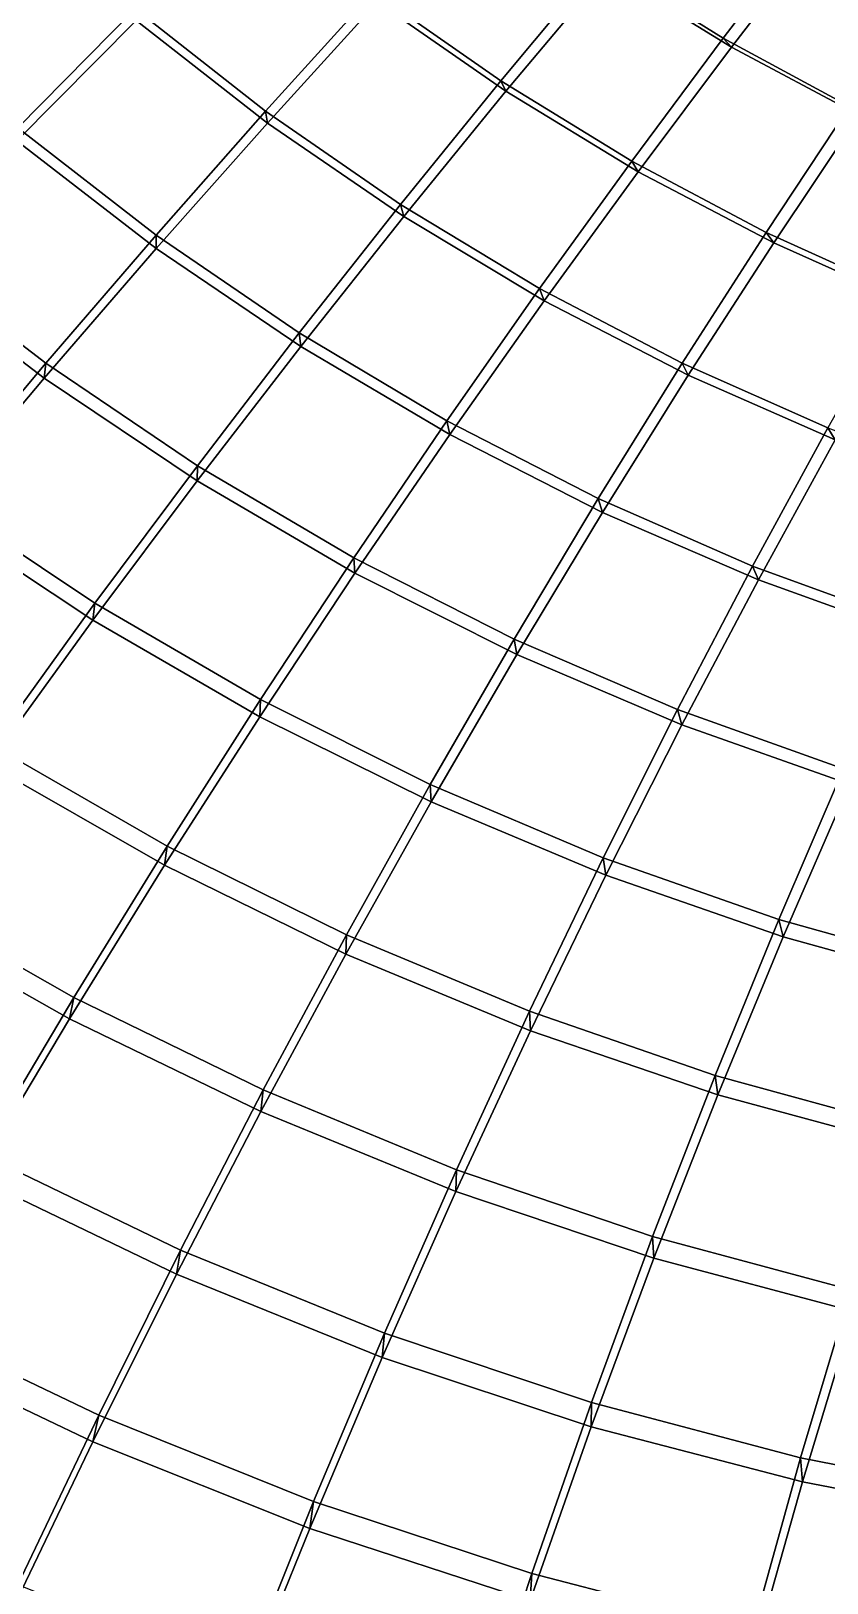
# Model space of a CAD drawing. Header units: metres. Extents: x -2184624 to 1125696, y -1900362 to 1900362.
# Drawn here: x -810806 to -551038, y -1262434 to -756415 of the extents above; entities that cross this region are included whole.
import ezdxf

# ---------------------------------------------------------------- set-up
doc = ezdxf.new("R2010")
doc.units = ezdxf.units.M

msp = doc.modelspace()

# ---------------------------------------------------------------- linework, layer by layer
at = {"layer": '1'}
for points in [[(-555343.94, -720040, 512784.16), (-584916.25, -758716.7, 511929.75), (-625111.94, -733698.3, 521427.22), (-593074.2, -696151.6, 522449.6)], [(-552017.06, -722549, 531565.7), (-582193, -761685.94, 530758.6), (-622784.94, -736686.06, 540112.3), (-590129.2, -698699, 541092.2)], [(-625111.94, -733698.3, 521427.22), (-657520.9, -772625.25, 518237.03), (-699001.44, -743583.6, 527059), (-664110.06, -705996.44, 530447.06)], [(-776816.8, -749194.4, 529466.1), (-815084.5, -787960.7, 521020.78), (-858313.6, -750015.3, 528434.94), (-817573.8, -713029.9, 537126.7)], [(-699001.44, -743583.6, 527059), (-734312.94, -782548.56, 521340.03), (-776816.8, -749194.4, 529466.1), (-739019.8, -711786.44, 535409)], [(-622784.94, -736686.06, 540112.3), (-655802.75, -776073.1, 536973.7), (-697677.56, -746995.6, 545655.5), (-662161.7, -708969.8, 548995.7)], [(-776505.44, -752976.25, 547987.4), (-815411.6, -792204.56, 539613.9), (-859030.6, -754112.94, 546899.2), (-817633.94, -716690.9, 555521.2)], [(-697677.56, -746995.6, 545655.5), (-733609.3, -786421.2, 539996.4), (-776505.44, -752976.25, 547987.4), (-738071.06, -715130.94, 553873.25)], [(-516659.5, -741333.3, 502635.44), (-543705.44, -780976.2, 501958.56), (-584916.25, -758716.7, 511929.75), (-555343.94, -720040, 512784.16)], [(-584916.25, -758716.7, 511929.75), (-582193, -761685.94, 530758.6), (-552017.06, -722549, 531565.7), (-555343.94, -720040, 512784.16)], [(-555343.94, -720040, 512784.16), (-552017.06, -722549, 531565.7), (-582193, -761685.94, 530758.6), (-584916.25, -758716.7, 511929.75)], [(-512934.25, -743769.44, 521562.5), (-540569.3, -783891.3, 520938.25), (-582193, -761685.94, 530758.6), (-552017.06, -722549, 531565.7)], [(-584916.25, -758716.7, 511929.75), (-614766.75, -798818.4, 508948.84), (-657520.9, -772625.25, 518237.03), (-625111.94, -733698.3, 521427.22)], [(-657520.9, -772625.25, 518237.03), (-655802.75, -776073.1, 536973.7), (-622784.94, -736686.06, 540112.3), (-625111.94, -733698.3, 521427.22)], [(-625111.94, -733698.3, 521427.22), (-622784.94, -736686.06, 540112.3), (-655802.75, -776073.1, 536973.7), (-657520.9, -772625.25, 518237.03)], [(-584916.25, -758716.7, 511929.75), (-582193, -761685.94, 530758.6), (-622784.94, -736686.06, 540112.3), (-625111.94, -733698.3, 521427.22)], [(-625111.94, -733698.3, 521427.22), (-622784.94, -736686.06, 540112.3), (-582193, -761685.94, 530758.6), (-584916.25, -758716.7, 511929.75)], [(-582193, -761685.94, 530758.6), (-612636.4, -802268, 527833.5), (-655802.75, -776073.1, 536973.7), (-622784.94, -736686.06, 540112.3)], [(-657520.9, -772625.25, 518237.03), (-690255.9, -812981.6, 512755.66), (-734312.94, -782548.56, 521340.03), (-699001.44, -743583.6, 527059)], [(-734312.94, -782548.56, 521340.03), (-733609.3, -786421.2, 539996.4), (-697677.56, -746995.6, 545655.5), (-699001.44, -743583.6, 527059)], [(-699001.44, -743583.6, 527059), (-697677.56, -746995.6, 545655.5), (-733609.3, -786421.2, 539996.4), (-734312.94, -782548.56, 521340.03)], [(-657520.9, -772625.25, 518237.03), (-655802.75, -776073.1, 536973.7), (-697677.56, -746995.6, 545655.5), (-699001.44, -743583.6, 527059)], [(-699001.44, -743583.6, 527059), (-697677.56, -746995.6, 545655.5), (-655802.75, -776073.1, 536973.7), (-657520.9, -772625.25, 518237.03)], [(-655802.75, -776073.1, 536973.7), (-689140.4, -816912.25, 531555.44), (-733609.3, -786421.2, 539996.4), (-697677.56, -746995.6, 545655.5)], [(-815084.5, -787960.7, 521020.78), (-815411.6, -792204.56, 539613.9), (-776505.44, -752976.25, 547987.4), (-776816.8, -749194.4, 529466.1)], [(-776816.8, -749194.4, 529466.1), (-776505.44, -752976.25, 547987.4), (-815411.6, -792204.56, 539613.9), (-815084.5, -787960.7, 521020.78)], [(-733609.3, -786421.2, 539996.4), (-769917.2, -827289.4, 531887.7), (-815411.6, -792204.56, 539613.9), (-776505.44, -752976.25, 547987.4)], [(-734312.94, -782548.56, 521340.03), (-770001.3, -822930.75, 513157.12), (-815084.5, -787960.7, 521020.78), (-776816.8, -749194.4, 529466.1)], [(-734312.94, -782548.56, 521340.03), (-733609.3, -786421.2, 539996.4), (-776505.44, -752976.25, 547987.4), (-776816.8, -749194.4, 529466.1)], [(-776816.8, -749194.4, 529466.1), (-776505.44, -752976.25, 547987.4), (-733609.3, -786421.2, 539996.4), (-734312.94, -782548.56, 521340.03)], [(-543705.44, -780976.2, 501958.56), (-570933.6, -822083.3, 499198.25), (-614766.75, -798818.4, 508948.84), (-584916.25, -758716.7, 511929.75)], [(-614766.75, -798818.4, 508948.84), (-612636.4, -802268, 527833.5), (-582193, -761685.94, 530758.6), (-584916.25, -758716.7, 511929.75)], [(-584916.25, -758716.7, 511929.75), (-582193, -761685.94, 530758.6), (-612636.4, -802268, 527833.5), (-614766.75, -798818.4, 508948.84)], [(-543705.44, -780976.2, 501958.56), (-540569.3, -783891.3, 520938.25), (-582193, -761685.94, 530758.6), (-584916.25, -758716.7, 511929.75)], [(-584916.25, -758716.7, 511929.75), (-582193, -761685.94, 530758.6), (-540569.3, -783891.3, 520938.25), (-543705.44, -780976.2, 501958.56)], [(-540569.3, -783891.3, 520938.25), (-568374, -825498.06, 518238.56), (-612636.4, -802268, 527833.5), (-582193, -761685.94, 530758.6)], [(-614766.75, -798818.4, 508948.84), (-644845.9, -840395.94, 503718.38), (-690255.9, -812981.6, 512755.66), (-657520.9, -772625.25, 518237.03)], [(-690255.9, -812981.6, 512755.66), (-689140.4, -816912.25, 531555.44), (-655802.75, -776073.1, 536973.7), (-657520.9, -772625.25, 518237.03)], [(-657520.9, -772625.25, 518237.03), (-655802.75, -776073.1, 536973.7), (-689140.4, -816912.25, 531555.44), (-690255.9, -812981.6, 512755.66)], [(-614766.75, -798818.4, 508948.84), (-612636.4, -802268, 527833.5), (-655802.75, -776073.1, 536973.7), (-657520.9, -772625.25, 518237.03)], [(-657520.9, -772625.25, 518237.03), (-655802.75, -776073.1, 536973.7), (-612636.4, -802268, 527833.5), (-614766.75, -798818.4, 508948.84)], [(-612636.4, -802268, 527833.5), (-643300.1, -844349.3, 522669.8), (-689140.4, -816912.25, 531555.44), (-655802.75, -776073.1, 536973.7)], [(-690255.9, -812981.6, 512755.66), (-723269.8, -854809.06, 504850.56), (-770001.3, -822930.75, 513157.12), (-734312.94, -782548.56, 521340.03)], [(-770001.3, -822930.75, 513157.12), (-769917.2, -827289.4, 531887.7), (-733609.3, -786421.2, 539996.4), (-734312.94, -782548.56, 521340.03)], [(-734312.94, -782548.56, 521340.03), (-733609.3, -786421.2, 539996.4), (-769917.2, -827289.4, 531887.7), (-770001.3, -822930.75, 513157.12)], [(-690255.9, -812981.6, 512755.66), (-689140.4, -816912.25, 531555.44), (-733609.3, -786421.2, 539996.4), (-734312.94, -782548.56, 521340.03)], [(-734312.94, -782548.56, 521340.03), (-733609.3, -786421.2, 539996.4), (-689140.4, -816912.25, 531555.44), (-690255.9, -812981.6, 512755.66)], [(-501667.38, -800412.8, 491514.9), (-526221.6, -842351.94, 488986.84), (-570933.6, -822083.3, 499198.25), (-543705.44, -780976.2, 501958.56)], [(-570933.6, -822083.3, 499198.25), (-568374, -825498.06, 518238.56), (-540569.3, -783891.3, 520938.25), (-543705.44, -780976.2, 501958.56)], [(-543705.44, -780976.2, 501958.56), (-540569.3, -783891.3, 520938.25), (-568374, -825498.06, 518238.56), (-570933.6, -822083.3, 499198.25)], [(-498102.7, -803235.7, 510652.28), (-523217.12, -845692.56, 508190.1), (-568374, -825498.06, 518238.56), (-540569.3, -783891.3, 520938.25)], [(-770001.3, -822930.75, 513157.12), (-806021.7, -864760.7, 502368.53), (-853779.94, -828113.5, 509931.66), (-815084.5, -787960.7, 521020.78)], [(-770001.3, -822930.75, 513157.12), (-769917.2, -827289.4, 531887.7), (-815411.6, -792204.56, 539613.9), (-815084.5, -787960.7, 521020.78)], [(-815084.5, -787960.7, 521020.78), (-815411.6, -792204.56, 539613.9), (-769917.2, -827289.4, 531887.7), (-770001.3, -822930.75, 513157.12)], [(-689140.4, -816912.25, 531555.44), (-722754.06, -859248.56, 523727.25), (-769917.2, -827289.4, 531887.7), (-733609.3, -786421.2, 539996.4)], [(-769917.2, -827289.4, 531887.7), (-806559.7, -869634.56, 521190.22), (-854750.56, -832847.4, 528613.9), (-815411.6, -792204.56, 539613.9)], [(-570933.6, -822083.3, 499198.25), (-598289.75, -864705.9, 494232.12), (-644845.9, -840395.94, 503718.38), (-614766.75, -798818.4, 508948.84)], [(-644845.9, -840395.94, 503718.38), (-643300.1, -844349.3, 522669.8), (-612636.4, -802268, 527833.5), (-614766.75, -798818.4, 508948.84)], [(-614766.75, -798818.4, 508948.84), (-612636.4, -802268, 527833.5), (-643300.1, -844349.3, 522669.8), (-644845.9, -840395.94, 503718.38)], [(-570933.6, -822083.3, 499198.25), (-568374, -825498.06, 518238.56), (-612636.4, -802268, 527833.5), (-614766.75, -798818.4, 508948.84)], [(-614766.75, -798818.4, 508948.84), (-612636.4, -802268, 527833.5), (-568374, -825498.06, 518238.56), (-570933.6, -822083.3, 499198.25)], [(-568374, -825498.06, 518238.56), (-596296.6, -868644.1, 513343.25), (-643300.1, -844349.3, 522669.8), (-612636.4, -802268, 527833.5)], [(-644845.9, -840395.94, 503718.38), (-675102.44, -883491.3, 496106.2), (-723269.8, -854809.06, 504850.56), (-690255.9, -812981.6, 512755.66)], [(-723269.8, -854809.06, 504850.56), (-722754.06, -859248.56, 523727.25), (-689140.4, -816912.25, 531555.44), (-690255.9, -812981.6, 512755.66)], [(-690255.9, -812981.6, 512755.66), (-689140.4, -816912.25, 531555.44), (-722754.06, -859248.56, 523727.25), (-723269.8, -854809.06, 504850.56)], [(-644845.9, -840395.94, 503718.38), (-643300.1, -844349.3, 522669.8), (-689140.4, -816912.25, 531555.44), (-690255.9, -812981.6, 512755.66)], [(-690255.9, -812981.6, 512755.66), (-689140.4, -816912.25, 531555.44), (-643300.1, -844349.3, 522669.8), (-644845.9, -840395.94, 503718.38)], [(-643300.1, -844349.3, 522669.8), (-674136.3, -887975.2, 515137.62), (-722754.06, -859248.56, 523727.25), (-689140.4, -816912.25, 531555.44)], [(-806021.7, -864760.7, 502368.53), (-806559.7, -869634.56, 521190.22), (-769917.2, -827289.4, 531887.7), (-770001.3, -822930.75, 513157.12)], [(-770001.3, -822930.75, 513157.12), (-769917.2, -827289.4, 531887.7), (-806559.7, -869634.56, 521190.22), (-806021.7, -864760.7, 502368.53)], [(-723269.8, -854809.06, 504850.56), (-756515.3, -898138.75, 494379.9), (-806021.7, -864760.7, 502368.53), (-770001.3, -822930.75, 513157.12)], [(-723269.8, -854809.06, 504850.56), (-722754.06, -859248.56, 523727.25), (-769917.2, -827289.4, 531887.7), (-770001.3, -822930.75, 513157.12)], [(-770001.3, -822930.75, 513157.12), (-769917.2, -827289.4, 531887.7), (-722754.06, -859248.56, 523727.25), (-723269.8, -854809.06, 504850.56)], [(-526221.6, -842351.94, 488986.84), (-550800.2, -885840.25, 484298.16), (-598289.75, -864705.9, 494232.12), (-570933.6, -822083.3, 499198.25)], [(-598289.75, -864705.9, 494232.12), (-596296.6, -868644.1, 513343.25), (-568374, -825498.06, 518238.56), (-570933.6, -822083.3, 499198.25)], [(-570933.6, -822083.3, 499198.25), (-568374, -825498.06, 518238.56), (-596296.6, -868644.1, 513343.25), (-598289.75, -864705.9, 494232.12)], [(-526221.6, -842351.94, 488986.84), (-523217.12, -845692.56, 508190.1), (-568374, -825498.06, 518238.56), (-570933.6, -822083.3, 499198.25)], [(-570933.6, -822083.3, 499198.25), (-568374, -825498.06, 518238.56), (-523217.12, -845692.56, 508190.1), (-526221.6, -842351.94, 488986.84)], [(-806021.7, -864760.7, 502368.53), (-842325.3, -908057.3, 488824.34), (-892856.75, -869671.94, 496048.34), (-853779.94, -828113.5, 509931.66)], [(-806021.7, -864760.7, 502368.53), (-806559.7, -869634.56, 521190.22), (-854750.56, -832847.4, 528613.9), (-853779.94, -828113.5, 509931.66)], [(-853779.94, -828113.5, 509931.66), (-854750.56, -832847.4, 528613.9), (-806559.7, -869634.56, 521190.22), (-806021.7, -864760.7, 502368.53)], [(-722754.06, -859248.56, 523727.25), (-756599.7, -903117.4, 513349.9), (-806559.7, -869634.56, 521190.22), (-769917.2, -827289.4, 531887.7)], [(-523217.12, -845692.56, 508190.1), (-548343.8, -889722.9, 503576.9), (-596296.6, -868644.1, 513343.25), (-568374, -825498.06, 518238.56)], [(-806559.7, -869634.56, 521190.22), (-843491.8, -913480.06, 507756.53), (-894480, -874928.3, 514839.66), (-854750.56, -832847.4, 528613.9)], [(-598289.75, -864705.9, 494232.12), (-625718.56, -908887.7, 486927.94), (-675102.44, -883491.3, 496106.2), (-644845.9, -840395.94, 503718.38)], [(-675102.44, -883491.3, 496106.2), (-674136.3, -887975.2, 515137.62), (-643300.1, -844349.3, 522669.8), (-644845.9, -840395.94, 503718.38)], [(-644845.9, -840395.94, 503718.38), (-643300.1, -844349.3, 522669.8), (-674136.3, -887975.2, 515137.62), (-675102.44, -883491.3, 496106.2)], [(-596296.6, -868644.1, 513343.25), (-624284.56, -913376.8, 506122.62), (-674136.3, -887975.2, 515137.62), (-643300.1, -844349.3, 522669.8)], [(-598289.75, -864705.9, 494232.12), (-596296.6, -868644.1, 513343.25), (-643300.1, -844349.3, 522669.8), (-644845.9, -840395.94, 503718.38)], [(-644845.9, -840395.94, 503718.38), (-643300.1, -844349.3, 522669.8), (-596296.6, -868644.1, 513343.25), (-598289.75, -864705.9, 494232.12)], [(-756515.3, -898138.75, 494379.9), (-756599.7, -903117.4, 513349.9), (-722754.06, -859248.56, 523727.25), (-723269.8, -854809.06, 504850.56)], [(-723269.8, -854809.06, 504850.56), (-722754.06, -859248.56, 523727.25), (-756599.7, -903117.4, 513349.9), (-756515.3, -898138.75, 494379.9)], [(-675102.44, -883491.3, 496106.2), (-705485.6, -928137.44, 485970.94), (-756515.3, -898138.75, 494379.9), (-723269.8, -854809.06, 504850.56)], [(-675102.44, -883491.3, 496106.2), (-674136.3, -887975.2, 515137.62), (-722754.06, -859248.56, 523727.25), (-723269.8, -854809.06, 504850.56)], [(-723269.8, -854809.06, 504850.56), (-722754.06, -859248.56, 523727.25), (-674136.3, -887975.2, 515137.62), (-675102.44, -883491.3, 496106.2)], [(-674136.3, -887975.2, 515137.62), (-705096.9, -933182.8, 505098.25), (-756599.7, -903117.4, 513349.9), (-722754.06, -859248.56, 523727.25)], [(-842325.3, -908057.3, 488824.34), (-843491.8, -913480.06, 507756.53), (-806559.7, -869634.56, 521190.22), (-806021.7, -864760.7, 502368.53)], [(-806021.7, -864760.7, 502368.53), (-806559.7, -869634.56, 521190.22), (-843491.8, -913480.06, 507756.53), (-842325.3, -908057.3, 488824.34)], [(-756515.3, -898138.75, 494379.9), (-789940.94, -942990.9, 481194.03), (-842325.3, -908057.3, 488824.34), (-806021.7, -864760.7, 502368.53)], [(-756515.3, -898138.75, 494379.9), (-756599.7, -903117.4, 513349.9), (-806559.7, -869634.56, 521190.22), (-806021.7, -864760.7, 502368.53)], [(-806021.7, -864760.7, 502368.53), (-806559.7, -869634.56, 521190.22), (-756599.7, -903117.4, 513349.9), (-756515.3, -898138.75, 494379.9)], [(-550800.2, -885840.25, 484298.16), (-575343.8, -930922.1, 477317.3), (-625718.56, -908887.7, 486927.94), (-598289.75, -864705.9, 494232.12)], [(-625718.56, -908887.7, 486927.94), (-624284.56, -913376.8, 506122.62), (-596296.6, -868644.1, 513343.25), (-598289.75, -864705.9, 494232.12)], [(-598289.75, -864705.9, 494232.12), (-596296.6, -868644.1, 513343.25), (-624284.56, -913376.8, 506122.62), (-625718.56, -908887.7, 486927.94)], [(-550800.2, -885840.25, 484298.16), (-548343.8, -889722.9, 503576.9), (-596296.6, -868644.1, 513343.25), (-598289.75, -864705.9, 494232.12)], [(-598289.75, -864705.9, 494232.12), (-596296.6, -868644.1, 513343.25), (-548343.8, -889722.9, 503576.9), (-550800.2, -885840.25, 484298.16)], [(-756599.7, -903117.4, 513349.9), (-790629.06, -948543.25, 500276.34), (-843491.8, -913480.06, 507756.53), (-806559.7, -869634.56, 521190.22)], [(-548343.8, -889722.9, 503576.9), (-573426.06, -935374.6, 496683.62), (-624284.56, -913376.8, 506122.62), (-596296.6, -868644.1, 513343.25)], [(-625718.56, -908887.7, 486927.94), (-653165.4, -954661.6, 477145), (-705485.6, -928137.44, 485970.94), (-675102.44, -883491.3, 496106.2)], [(-705485.6, -928137.44, 485970.94), (-705096.9, -933182.8, 505098.25), (-674136.3, -887975.2, 515137.62), (-675102.44, -883491.3, 496106.2)], [(-675102.44, -883491.3, 496106.2), (-674136.3, -887975.2, 515137.62), (-705096.9, -933182.8, 505098.25), (-705485.6, -928137.44, 485970.94)], [(-625718.56, -908887.7, 486927.94), (-624284.56, -913376.8, 506122.62), (-674136.3, -887975.2, 515137.62), (-675102.44, -883491.3, 496106.2)], [(-675102.44, -883491.3, 496106.2), (-674136.3, -887975.2, 515137.62), (-624284.56, -913376.8, 506122.62), (-625718.56, -908887.7, 486927.94)], [(-624284.56, -913376.8, 506122.62), (-652285.75, -959733.25, 496438.44), (-705096.9, -933182.8, 505098.25), (-674136.3, -887975.2, 515137.62)], [(-502595.28, -903741.4, 473915.84), (-524209.1, -949533.9, 467273.25), (-575343.8, -930922.1, 477317.3), (-550800.2, -885840.25, 484298.16)], [(-575343.8, -930922.1, 477317.3), (-573426.06, -935374.6, 496683.62), (-548343.8, -889722.9, 503576.9), (-550800.2, -885840.25, 484298.16)], [(-550800.2, -885840.25, 484298.16), (-548343.8, -889722.9, 503576.9), (-573426.06, -935374.6, 496683.62), (-575343.8, -930922.1, 477317.3)], [(-499661.47, -907524.75, 493369.97), (-521793.28, -953904.75, 486819.56), (-573426.06, -935374.6, 496683.62), (-548343.8, -889722.9, 503576.9)], [(-789940.94, -942990.9, 481194.03), (-790629.06, -948543.25, 500276.34), (-756599.7, -903117.4, 513349.9), (-756515.3, -898138.75, 494379.9)], [(-756515.3, -898138.75, 494379.9), (-756599.7, -903117.4, 513349.9), (-790629.06, -948543.25, 500276.34), (-789940.94, -942990.9, 481194.03)], [(-705485.6, -928137.44, 485970.94), (-735941.9, -974355.4, 473162.72), (-789940.94, -942990.9, 481194.03), (-756515.3, -898138.75, 494379.9)], [(-705485.6, -928137.44, 485970.94), (-705096.9, -933182.8, 505098.25), (-756599.7, -903117.4, 513349.9), (-756515.3, -898138.75, 494379.9)], [(-756515.3, -898138.75, 494379.9), (-756599.7, -903117.4, 513349.9), (-705096.9, -933182.8, 505098.25), (-705485.6, -928137.44, 485970.94)], [(-705096.9, -933182.8, 505098.25), (-736131.6, -979997.9, 492404.28), (-790629.06, -948543.25, 500276.34), (-756599.7, -903117.4, 513349.9)], [(-789940.94, -942990.9, 481194.03), (-823494, -989374, 465135.34), (-878860.25, -952828.75, 472366.78), (-842325.3, -908057.3, 488824.34)], [(-789940.94, -942990.9, 481194.03), (-790629.06, -948543.25, 500276.34), (-843491.8, -913480.06, 507756.53), (-842325.3, -908057.3, 488824.34)], [(-842325.3, -908057.3, 488824.34), (-843491.8, -913480.06, 507756.53), (-790629.06, -948543.25, 500276.34), (-789940.94, -942990.9, 481194.03)], [(-575343.8, -930922.1, 477317.3), (-599793.2, -977631.06, 467903.56), (-653165.4, -954661.6, 477145), (-625718.56, -908887.7, 486927.94)], [(-653165.4, -954661.6, 477145), (-652285.75, -959733.25, 496438.44), (-624284.56, -913376.8, 506122.62), (-625718.56, -908887.7, 486927.94)], [(-625718.56, -908887.7, 486927.94), (-624284.56, -913376.8, 506122.62), (-652285.75, -959733.25, 496438.44), (-653165.4, -954661.6, 477145)], [(-575343.8, -930922.1, 477317.3), (-573426.06, -935374.6, 496683.62), (-624284.56, -913376.8, 506122.62), (-625718.56, -908887.7, 486927.94)], [(-625718.56, -908887.7, 486927.94), (-624284.56, -913376.8, 506122.62), (-573426.06, -935374.6, 496683.62), (-575343.8, -930922.1, 477317.3)], [(-790629.06, -948543.25, 500276.34), (-824793.5, -995539.9, 484351.72), (-880666, -958839, 491431.84), (-843491.8, -913480.06, 507756.53)], [(-573426.06, -935374.6, 496683.62), (-598406.7, -982685.44, 487372.06), (-652285.75, -959733.25, 496438.44), (-624284.56, -913376.8, 506122.62)], [(-735941.9, -974355.4, 473162.72), (-736131.6, -979997.9, 492404.28), (-705096.9, -933182.8, 505098.25), (-705485.6, -928137.44, 485970.94)], [(-705485.6, -928137.44, 485970.94), (-705096.9, -933182.8, 505098.25), (-736131.6, -979997.9, 492404.28), (-735941.9, -974355.4, 473162.72)], [(-653165.4, -954661.6, 477145), (-680574.06, -1002050.06, 464733.53), (-735941.9, -974355.4, 473162.72), (-705485.6, -928137.44, 485970.94)], [(-653165.4, -954661.6, 477145), (-652285.75, -959733.25, 496438.44), (-705096.9, -933182.8, 505098.25), (-705485.6, -928137.44, 485970.94)], [(-705485.6, -928137.44, 485970.94), (-705096.9, -933182.8, 505098.25), (-652285.75, -959733.25, 496438.44), (-653165.4, -954661.6, 477145)], [(-524209.1, -949533.9, 467273.25), (-545614.06, -996981.06, 458245.9), (-599793.2, -977631.06, 467903.56), (-575343.8, -930922.1, 477317.3)], [(-599793.2, -977631.06, 467903.56), (-598406.7, -982685.44, 487372.06), (-573426.06, -935374.6, 496683.62), (-575343.8, -930922.1, 477317.3)], [(-575343.8, -930922.1, 477317.3), (-573426.06, -935374.6, 496683.62), (-598406.7, -982685.44, 487372.06), (-599793.2, -977631.06, 467903.56)], [(-524209.1, -949533.9, 467273.25), (-521793.28, -953904.75, 486819.56), (-573426.06, -935374.6, 496683.62), (-575343.8, -930922.1, 477317.3)], [(-575343.8, -930922.1, 477317.3), (-573426.06, -935374.6, 496683.62), (-521793.28, -953904.75, 486819.56), (-524209.1, -949533.9, 467273.25)], [(-652285.75, -959733.25, 496438.44), (-680247.06, -1007740.3, 484143.66), (-736131.6, -979997.9, 492404.28), (-705096.9, -933182.8, 505098.25)], [(-521793.28, -953904.75, 486819.56), (-543706.44, -1001971.8, 477898.22), (-598406.7, -982685.44, 487372.06), (-573426.06, -935374.6, 496683.62)], [(-823494, -989374, 465135.34), (-824793.5, -995539.9, 484351.72), (-790629.06, -948543.25, 500276.34), (-789940.94, -942990.9, 481194.03)], [(-789940.94, -942990.9, 481194.03), (-790629.06, -948543.25, 500276.34), (-824793.5, -995539.9, 484351.72), (-823494, -989374, 465135.34)], [(-735941.9, -974355.4, 473162.72), (-766416.56, -1022153.94, 457524.12), (-823494, -989374, 465135.34), (-789940.94, -942990.9, 481194.03)], [(-735941.9, -974355.4, 473162.72), (-736131.6, -979997.9, 492404.28), (-790629.06, -948543.25, 500276.34), (-789940.94, -942990.9, 481194.03)], [(-789940.94, -942990.9, 481194.03), (-790629.06, -948543.25, 500276.34), (-736131.6, -979997.9, 492404.28), (-735941.9, -974355.4, 473162.72)], [(-736131.6, -979997.9, 492404.28), (-767189.06, -1028434.2, 476901.25), (-824793.5, -995539.9, 484351.72), (-790629.06, -948543.25, 500276.34)], [(-599793.2, -977631.06, 467903.56), (-624089.44, -1025990.06, 455907.78), (-680574.06, -1002050.06, 464733.53), (-653165.4, -954661.6, 477145)], [(-680574.06, -1002050.06, 464733.53), (-680247.06, -1007740.3, 484143.66), (-652285.75, -959733.25, 496438.44), (-653165.4, -954661.6, 477145)], [(-653165.4, -954661.6, 477145), (-652285.75, -959733.25, 496438.44), (-680247.06, -1007740.3, 484143.66), (-680574.06, -1002050.06, 464733.53)], [(-599793.2, -977631.06, 467903.56), (-598406.7, -982685.44, 487372.06), (-652285.75, -959733.25, 496438.44), (-653165.4, -954661.6, 477145)], [(-653165.4, -954661.6, 477145), (-652285.75, -959733.25, 496438.44), (-598406.7, -982685.44, 487372.06), (-599793.2, -977631.06, 467903.56)], [(-598406.7, -982685.44, 487372.06), (-623229.44, -1031683.06, 475495.66), (-680247.06, -1007740.3, 484143.66), (-652285.75, -959733.25, 496438.44)], [(-766416.56, -1022153.94, 457524.12), (-767189.06, -1028434.2, 476901.25), (-736131.6, -979997.9, 492404.28), (-735941.9, -974355.4, 473162.72)], [(-735941.9, -974355.4, 473162.72), (-736131.6, -979997.9, 492404.28), (-767189.06, -1028434.2, 476901.25), (-766416.56, -1022153.94, 457524.12)], [(-680574.06, -1002050.06, 464733.53), (-707888.06, -1051063, 449535.75), (-766416.56, -1022153.94, 457524.12), (-735941.9, -974355.4, 473162.72)], [(-680574.06, -1002050.06, 464733.53), (-680247.06, -1007740.3, 484143.66), (-736131.6, -979997.9, 492404.28), (-735941.9, -974355.4, 473162.72)], [(-735941.9, -974355.4, 473162.72), (-736131.6, -979997.9, 492404.28), (-680247.06, -1007740.3, 484143.66), (-680574.06, -1002050.06, 464733.53)], [(-680247.06, -1007740.3, 484143.66), (-708114.8, -1057413.5, 469083.2), (-767189.06, -1028434.2, 476901.25), (-736131.6, -979997.9, 492404.28)], [(-545614.06, -996981.06, 458245.9), (-566747.8, -1046106.9, 446684.44), (-624089.44, -1025990.06, 455907.78), (-599793.2, -977631.06, 467903.56)], [(-624089.44, -1025990.06, 455907.78), (-623229.44, -1031683.06, 475495.66), (-598406.7, -982685.44, 487372.06), (-599793.2, -977631.06, 467903.56)], [(-599793.2, -977631.06, 467903.56), (-598406.7, -982685.44, 487372.06), (-623229.44, -1031683.06, 475495.66), (-624089.44, -1025990.06, 455907.78)], [(-545614.06, -996981.06, 458245.9), (-543706.44, -1001971.8, 477898.22), (-598406.7, -982685.44, 487372.06), (-599793.2, -977631.06, 467903.56)], [(-599793.2, -977631.06, 467903.56), (-598406.7, -982685.44, 487372.06), (-543706.44, -1001971.8, 477898.22), (-545614.06, -996981.06, 458245.9)], [(-543706.44, -1001971.8, 477898.22), (-565340.56, -1051754.6, 466459.38), (-623229.44, -1031683.06, 475495.66), (-598406.7, -982685.44, 487372.06)], [(-766416.56, -1022153.94, 457524.12), (-796854.3, -1071529.6, 438890.3), (-857118.7, -1037283.06, 446039.62), (-823494, -989374, 465135.34)], [(-766416.56, -1022153.94, 457524.12), (-767189.06, -1028434.2, 476901.25), (-824793.5, -995539.9, 484351.72), (-823494, -989374, 465135.34)], [(-823494, -989374, 465135.34), (-824793.5, -995539.9, 484351.72), (-767189.06, -1028434.2, 476901.25), (-766416.56, -1022153.94, 457524.12)], [(-767189.06, -1028434.2, 476901.25), (-798217.8, -1078494.6, 458427.3), (-859041.2, -1044108.2, 465414.94), (-824793.5, -995539.9, 484351.72)], [(-490877.72, -1012662.8, 448167.6), (-508812.5, -1062348.4, 437059.47), (-566747.8, -1046106.9, 446684.44), (-545614.06, -996981.06, 458245.9)], [(-566747.8, -1046106.9, 446684.44), (-565340.56, -1051754.6, 466459.38), (-543706.44, -1001971.8, 477898.22), (-545614.06, -996981.06, 458245.9)], [(-545614.06, -996981.06, 458245.9), (-543706.44, -1001971.8, 477898.22), (-565340.56, -1051754.6, 466459.38), (-566747.8, -1046106.9, 446684.44)], [(-707888.06, -1051063, 449535.75), (-708114.8, -1057413.5, 469083.2), (-680247.06, -1007740.3, 484143.66), (-680574.06, -1002050.06, 464733.53)], [(-680574.06, -1002050.06, 464733.53), (-680247.06, -1007740.3, 484143.66), (-708114.8, -1057413.5, 469083.2), (-707888.06, -1051063, 449535.75)], [(-624089.44, -1025990.06, 455907.78), (-648174.44, -1076009.5, 441171.75), (-707888.06, -1051063, 449535.75), (-680574.06, -1002050.06, 464733.53)], [(-624089.44, -1025990.06, 455907.78), (-623229.44, -1031683.06, 475495.66), (-680247.06, -1007740.3, 484143.66), (-680574.06, -1002050.06, 464733.53)], [(-680574.06, -1002050.06, 464733.53), (-680247.06, -1007740.3, 484143.66), (-623229.44, -1031683.06, 475495.66), (-624089.44, -1025990.06, 455907.78)], [(-488436.72, -1017540.44, 468012.47), (-506846.06, -1067899.6, 457030.66), (-565340.56, -1051754.6, 466459.38), (-543706.44, -1001971.8, 477898.22)], [(-623229.44, -1031683.06, 475495.66), (-647838.8, -1082383.5, 460899.06), (-708114.8, -1057413.5, 469083.2), (-680247.06, -1007740.3, 484143.66)], [(-796854.3, -1071529.6, 438890.3), (-798217.8, -1078494.6, 458427.3), (-767189.06, -1028434.2, 476901.25), (-766416.56, -1022153.94, 457524.12)], [(-766416.56, -1022153.94, 457524.12), (-767189.06, -1028434.2, 476901.25), (-798217.8, -1078494.6, 458427.3), (-796854.3, -1071529.6, 438890.3)], [(-707888.06, -1051063, 449535.75), (-735051.06, -1101695.5, 431386.9), (-796854.3, -1071529.6, 438890.3), (-766416.56, -1022153.94, 457524.12)], [(-707888.06, -1051063, 449535.75), (-708114.8, -1057413.5, 469083.2), (-767189.06, -1028434.2, 476901.25), (-766416.56, -1022153.94, 457524.12)], [(-766416.56, -1022153.94, 457524.12), (-767189.06, -1028434.2, 476901.25), (-708114.8, -1057413.5, 469083.2), (-707888.06, -1051063, 449535.75)], [(-566747.8, -1046106.9, 446684.44), (-587549.2, -1096921.9, 432431), (-648174.44, -1076009.5, 441171.75), (-624089.44, -1025990.06, 455907.78)], [(-648174.44, -1076009.5, 441171.75), (-647838.8, -1082383.5, 460899.06), (-623229.44, -1031683.06, 475495.66), (-624089.44, -1025990.06, 455907.78)], [(-624089.44, -1025990.06, 455907.78), (-623229.44, -1031683.06, 475495.66), (-647838.8, -1082383.5, 460899.06), (-648174.44, -1076009.5, 441171.75)], [(-566747.8, -1046106.9, 446684.44), (-565340.56, -1051754.6, 466459.38), (-623229.44, -1031683.06, 475495.66), (-624089.44, -1025990.06, 455907.78)], [(-624089.44, -1025990.06, 455907.78), (-623229.44, -1031683.06, 475495.66), (-565340.56, -1051754.6, 466459.38), (-566747.8, -1046106.9, 446684.44)], [(-708114.8, -1057413.5, 469083.2), (-735836.06, -1108754, 451095.34), (-798217.8, -1078494.6, 458427.3), (-767189.06, -1028434.2, 476901.25)], [(-565340.56, -1051754.6, 466459.38), (-586636.94, -1103269.4, 452347.88), (-647838.8, -1082383.5, 460899.06), (-623229.44, -1031683.06, 475495.66)], [(-796854.3, -1071529.6, 438890.3), (-827195.3, -1122462.1, 417090.94), (-890755, -1086698.5, 423737.8), (-857118.7, -1037283.06, 446039.62)], [(-796854.3, -1071529.6, 438890.3), (-798217.8, -1078494.6, 458427.3), (-859041.2, -1044108.2, 465414.94), (-857118.7, -1037283.06, 446039.62)], [(-857118.7, -1037283.06, 446039.62), (-859041.2, -1044108.2, 465414.94), (-798217.8, -1078494.6, 458427.3), (-796854.3, -1071529.6, 438890.3)], [(-798217.8, -1078494.6, 458427.3), (-829161.8, -1130165.4, 436815.44), (-893316.75, -1094235.5, 443300.25), (-859041.2, -1044108.2, 465414.94)], [(-508812.5, -1062348.4, 437059.47), (-526291.1, -1113743.9, 423309.38), (-587549.2, -1096921.9, 432431), (-566747.8, -1046106.9, 446684.44)], [(-587549.2, -1096921.9, 432431), (-586636.94, -1103269.4, 452347.88), (-565340.56, -1051754.6, 466459.38), (-566747.8, -1046106.9, 446684.44)], [(-566747.8, -1046106.9, 446684.44), (-565340.56, -1051754.6, 466459.38), (-586636.94, -1103269.4, 452347.88), (-587549.2, -1096921.9, 432431)], [(-508812.5, -1062348.4, 437059.47), (-506846.06, -1067899.6, 457030.66), (-565340.56, -1051754.6, 466459.38), (-566747.8, -1046106.9, 446684.44)], [(-566747.8, -1046106.9, 446684.44), (-565340.56, -1051754.6, 466459.38), (-506846.06, -1067899.6, 457030.66), (-508812.5, -1062348.4, 437059.47)], [(-735051.06, -1101695.5, 431386.9), (-735836.06, -1108754, 451095.34), (-708114.8, -1057413.5, 469083.2), (-707888.06, -1051063, 449535.75)], [(-707888.06, -1051063, 449535.75), (-708114.8, -1057413.5, 469083.2), (-735836.06, -1108754, 451095.34), (-735051.06, -1101695.5, 431386.9)], [(-648174.44, -1076009.5, 441171.75), (-671990.3, -1127686, 423530.38), (-735051.06, -1101695.5, 431386.9), (-707888.06, -1051063, 449535.75)], [(-648174.44, -1076009.5, 441171.75), (-647838.8, -1082383.5, 460899.06), (-708114.8, -1057413.5, 469083.2), (-707888.06, -1051063, 449535.75)], [(-707888.06, -1051063, 449535.75), (-708114.8, -1057413.5, 469083.2), (-647838.8, -1082383.5, 460899.06), (-648174.44, -1076009.5, 441171.75)], [(-506846.06, -1067899.6, 457030.66), (-524790.5, -1120011.6, 443425.56), (-586636.94, -1103269.4, 452347.88), (-565340.56, -1051754.6, 466459.38)], [(-647838.8, -1082383.5, 460899.06), (-672179.94, -1134789.2, 443420.2), (-735836.06, -1108754, 451095.34), (-708114.8, -1057413.5, 469083.2)], [(-827195.3, -1122462.1, 417090.94), (-829161.8, -1130165.4, 436815.44), (-798217.8, -1078494.6, 458427.3), (-796854.3, -1071529.6, 438890.3)], [(-796854.3, -1071529.6, 438890.3), (-798217.8, -1078494.6, 458427.3), (-829161.8, -1130165.4, 436815.44), (-827195.3, -1122462.1, 417090.94)], [(-735051.06, -1101695.5, 431386.9), (-762005, -1153930, 410115.25), (-827195.3, -1122462.1, 417090.94), (-796854.3, -1071529.6, 438890.3)], [(-735051.06, -1101695.5, 431386.9), (-735836.06, -1108754, 451095.34), (-798217.8, -1078494.6, 458427.3), (-796854.3, -1071529.6, 438890.3)], [(-796854.3, -1071529.6, 438890.3), (-798217.8, -1078494.6, 458427.3), (-735836.06, -1108754, 451095.34), (-735051.06, -1101695.5, 431386.9)], [(-671990.3, -1127686, 423530.38), (-672179.94, -1134789.2, 443420.2), (-647838.8, -1082383.5, 460899.06), (-648174.44, -1076009.5, 441171.75)], [(-648174.44, -1076009.5, 441171.75), (-647838.8, -1082383.5, 460899.06), (-672179.94, -1134789.2, 443420.2), (-671990.3, -1127686, 423530.38)], [(-587549.2, -1096921.9, 432431), (-607959.7, -1149422.6, 415319.97), (-671990.3, -1127686, 423530.38), (-648174.44, -1076009.5, 441171.75)], [(-587549.2, -1096921.9, 432431), (-586636.94, -1103269.4, 452347.88), (-647838.8, -1082383.5, 460899.06), (-648174.44, -1076009.5, 441171.75)], [(-648174.44, -1076009.5, 441171.75), (-647838.8, -1082383.5, 460899.06), (-586636.94, -1103269.4, 452347.88), (-587549.2, -1096921.9, 432431)], [(-735836.06, -1108754, 451095.34), (-763356.25, -1161751.2, 430011.88), (-829161.8, -1130165.4, 436815.44), (-798217.8, -1078494.6, 458427.3)], [(-586636.94, -1103269.4, 452347.88), (-607539.44, -1156518.6, 435401.16), (-672179.94, -1134789.2, 443420.2), (-647838.8, -1082383.5, 460899.06)], [(-526291.1, -1113743.9, 423309.38), (-543253.3, -1166847, 406751.6), (-607959.7, -1149422.6, 415319.97), (-587549.2, -1096921.9, 432431)], [(-607959.7, -1149422.6, 415319.97), (-607539.44, -1156518.6, 435401.16), (-586636.94, -1103269.4, 452347.88), (-587549.2, -1096921.9, 432431)], [(-587549.2, -1096921.9, 432431), (-586636.94, -1103269.4, 452347.88), (-607539.44, -1156518.6, 435401.16), (-607959.7, -1149422.6, 415319.97)], [(-526291.1, -1113743.9, 423309.38), (-524790.5, -1120011.6, 443425.56), (-586636.94, -1103269.4, 452347.88), (-587549.2, -1096921.9, 432431)], [(-587549.2, -1096921.9, 432431), (-586636.94, -1103269.4, 452347.88), (-524790.5, -1120011.6, 443425.56), (-526291.1, -1113743.9, 423309.38)], [(-762005, -1153930, 410115.25), (-763356.25, -1161751.2, 430011.88), (-735836.06, -1108754, 451095.34), (-735051.06, -1101695.5, 431386.9)], [(-735051.06, -1101695.5, 431386.9), (-735836.06, -1108754, 451095.34), (-763356.25, -1161751.2, 430011.88), (-762005, -1153930, 410115.25)], [(-671990.3, -1127686, 423530.38), (-695479.25, -1181000.8, 402811.3), (-762005, -1153930, 410115.25), (-735051.06, -1101695.5, 431386.9)], [(-671990.3, -1127686, 423530.38), (-672179.94, -1134789.2, 443420.2), (-735836.06, -1108754, 451095.34), (-735051.06, -1101695.5, 431386.9)], [(-735051.06, -1101695.5, 431386.9), (-735836.06, -1108754, 451095.34), (-672179.94, -1134789.2, 443420.2), (-671990.3, -1127686, 423530.38)], [(-524790.5, -1120011.6, 443425.56), (-542211.56, -1173880.5, 427034.34), (-607539.44, -1156518.6, 435401.16), (-586636.94, -1103269.4, 452347.88)], [(-672179.94, -1134789.2, 443420.2), (-696197.75, -1188888.8, 422890.12), (-763356.25, -1161751.2, 430011.88), (-735836.06, -1108754, 451095.34)], [(-762005, -1153930, 410115.25), (-788691.7, -1207730.5, 385545.88), (-857380.6, -1174916.9, 391952.56), (-827195.3, -1122462.1, 417090.94)], [(-762005, -1153930, 410115.25), (-763356.25, -1161751.2, 430011.88), (-829161.8, -1130165.4, 436815.44), (-827195.3, -1122462.1, 417090.94)], [(-827195.3, -1122462.1, 417090.94), (-829161.8, -1130165.4, 436815.44), (-763356.25, -1161751.2, 430011.88), (-762005, -1153930, 410115.25)], [(-695479.25, -1181000.8, 402811.3), (-696197.75, -1188888.8, 422890.12), (-672179.94, -1134789.2, 443420.2), (-671990.3, -1127686, 423530.38)], [(-671990.3, -1127686, 423530.38), (-672179.94, -1134789.2, 443420.2), (-696197.75, -1188888.8, 422890.12), (-695479.25, -1181000.8, 402811.3)], [(-607959.7, -1149422.6, 415319.97), (-627921.75, -1203592, 395178.25), (-695479.25, -1181000.8, 402811.3), (-671990.3, -1127686, 423530.38)], [(-607959.7, -1149422.6, 415319.97), (-607539.44, -1156518.6, 435401.16), (-672179.94, -1134789.2, 443420.2), (-671990.3, -1127686, 423530.38)], [(-671990.3, -1127686, 423530.38), (-672179.94, -1134789.2, 443420.2), (-607539.44, -1156518.6, 435401.16), (-607959.7, -1149422.6, 415319.97)], [(-763356.25, -1161751.2, 430011.88), (-790620.94, -1216377.2, 405661.38), (-859966.75, -1183420.1, 411896), (-829161.8, -1130165.4, 436815.44)], [(-607539.44, -1156518.6, 435401.16), (-627993, -1211492.2, 415449.5), (-696197.75, -1188888.8, 422890.12), (-672179.94, -1134789.2, 443420.2)], [(-627921.75, -1203592, 395178.25), (-627993, -1211492.2, 415449.5), (-607539.44, -1156518.6, 435401.16), (-607959.7, -1149422.6, 415319.97)], [(-607959.7, -1149422.6, 415319.97), (-607539.44, -1156518.6, 435401.16), (-627993, -1211492.2, 415449.5), (-627921.75, -1203592, 395178.25)], [(-543253.3, -1166847, 406751.6), (-559641.06, -1221640.2, 387212.28), (-627921.75, -1203592, 395178.25), (-607959.7, -1149422.6, 415319.97)], [(-543253.3, -1166847, 406751.6), (-542211.56, -1173880.5, 427034.34), (-607539.44, -1156518.6, 435401.16), (-607959.7, -1149422.6, 415319.97)], [(-607959.7, -1149422.6, 415319.97), (-607539.44, -1156518.6, 435401.16), (-542211.56, -1173880.5, 427034.34), (-543253.3, -1166847, 406751.6)], [(-788691.7, -1207730.5, 385545.88), (-790620.94, -1216377.2, 405661.38), (-763356.25, -1161751.2, 430011.88), (-762005, -1153930, 410115.25)], [(-762005, -1153930, 410115.25), (-763356.25, -1161751.2, 430011.88), (-790620.94, -1216377.2, 405661.38), (-788691.7, -1207730.5, 385545.88)], [(-695479.25, -1181000.8, 402811.3), (-718585.56, -1235919.4, 378837.56), (-788691.7, -1207730.5, 385545.88), (-762005, -1153930, 410115.25)], [(-695479.25, -1181000.8, 402811.3), (-696197.75, -1188888.8, 422890.12), (-763356.25, -1161751.2, 430011.88), (-762005, -1153930, 410115.25)], [(-762005, -1153930, 410115.25), (-763356.25, -1161751.2, 430011.88), (-696197.75, -1188888.8, 422890.12), (-695479.25, -1181000.8, 402811.3)], [(-542211.56, -1173880.5, 427034.34), (-559053.44, -1229495.5, 407686.6), (-627993, -1211492.2, 415449.5), (-607539.44, -1156518.6, 435401.16)], [(-696197.75, -1188888.8, 422890.12), (-719840.06, -1244655.6, 399135.38), (-790620.94, -1216377.2, 405661.38), (-763356.25, -1161751.2, 430011.88)], [(-478170.75, -1179918.4, 397818.88), (-490953.12, -1235102.8, 378906.84), (-559641.06, -1221640.2, 387212.28), (-543253.3, -1166847, 406751.6)], [(-559641.06, -1221640.2, 387212.28), (-559053.44, -1229495.5, 407686.6), (-542211.56, -1173880.5, 427034.34), (-543253.3, -1166847, 406751.6)], [(-543253.3, -1166847, 406751.6), (-542211.56, -1173880.5, 427034.34), (-559053.44, -1229495.5, 407686.6), (-559641.06, -1221640.2, 387212.28)], [(-476498.88, -1186831.1, 418313.5), (-489698.38, -1242852.5, 399594.84), (-559053.44, -1229495.5, 407686.6), (-542211.56, -1173880.5, 427034.34)], [(-788691.7, -1207730.5, 385545.88), (-815052.1, -1263045, 357500.44), (-887347.25, -1228841.8, 363299.4), (-857380.6, -1174916.9, 391952.56)], [(-788691.7, -1207730.5, 385545.88), (-790620.94, -1216377.2, 405661.38), (-859966.75, -1183420.1, 411896), (-857380.6, -1174916.9, 391952.56)], [(-857380.6, -1174916.9, 391952.56), (-859966.75, -1183420.1, 411896), (-790620.94, -1216377.2, 405661.38), (-788691.7, -1207730.5, 385545.88)], [(-790620.94, -1216377.2, 405661.38), (-817575.75, -1272589.2, 377869.7), (-890574.5, -1238215.8, 383497.28), (-859966.75, -1183420.1, 411896)], [(-718585.56, -1235919.4, 378837.56), (-719840.06, -1244655.6, 399135.38), (-696197.75, -1188888.8, 422890.12), (-695479.25, -1181000.8, 402811.3)], [(-695479.25, -1181000.8, 402811.3), (-696197.75, -1188888.8, 422890.12), (-719840.06, -1244655.6, 399135.38), (-718585.56, -1235919.4, 378837.56)], [(-627921.75, -1203592, 395178.25), (-647380, -1259395, 371827.16), (-718585.56, -1235919.4, 378837.56), (-695479.25, -1181000.8, 402811.3)], [(-627921.75, -1203592, 395178.25), (-627993, -1211492.2, 415449.5), (-696197.75, -1188888.8, 422890.12), (-695479.25, -1181000.8, 402811.3)], [(-695479.25, -1181000.8, 402811.3), (-696197.75, -1188888.8, 422890.12), (-627993, -1211492.2, 415449.5), (-627921.75, -1203592, 395178.25)], [(-627993, -1211492.2, 415449.5), (-647945, -1268163.8, 392317.84), (-719840.06, -1244655.6, 399135.38), (-696197.75, -1188888.8, 422890.12)], [(-647380, -1259395, 371827.16), (-647945, -1268163.8, 392317.84), (-627993, -1211492.2, 415449.5), (-627921.75, -1203592, 395178.25)], [(-627921.75, -1203592, 395178.25), (-627993, -1211492.2, 415449.5), (-647945, -1268163.8, 392317.84), (-647380, -1259395, 371827.16)], [(-559641.06, -1221640.2, 387212.28), (-575400.56, -1278090.5, 364510.66), (-647380, -1259395, 371827.16), (-627921.75, -1203592, 395178.25)], [(-559641.06, -1221640.2, 387212.28), (-559053.44, -1229495.5, 407686.6), (-627993, -1211492.2, 415449.5), (-627921.75, -1203592, 395178.25)], [(-627921.75, -1203592, 395178.25), (-627993, -1211492.2, 415449.5), (-559053.44, -1229495.5, 407686.6), (-559641.06, -1221640.2, 387212.28)], [(-815052.1, -1263045, 357500.44), (-817575.75, -1272589.2, 377869.7), (-790620.94, -1216377.2, 405661.38), (-788691.7, -1207730.5, 385545.88)], [(-788691.7, -1207730.5, 385545.88), (-790620.94, -1216377.2, 405661.38), (-817575.75, -1272589.2, 377869.7), (-815052.1, -1263045, 357500.44)], [(-718585.56, -1235919.4, 378837.56), (-741252.25, -1292389.6, 351428.72), (-815052.1, -1263045, 357500.44), (-788691.7, -1207730.5, 385545.88)], [(-718585.56, -1235919.4, 378837.56), (-719840.06, -1244655.6, 399135.38), (-790620.94, -1216377.2, 405661.38), (-788691.7, -1207730.5, 385545.88)], [(-788691.7, -1207730.5, 385545.88), (-790620.94, -1216377.2, 405661.38), (-719840.06, -1244655.6, 399135.38), (-718585.56, -1235919.4, 378837.56)], [(-559053.44, -1229495.5, 407686.6), (-575264.44, -1286832, 385205.03), (-647945, -1268163.8, 392317.84), (-627993, -1211492.2, 415449.5)], [(-719840.06, -1244655.6, 399135.38), (-743053.6, -1302047.1, 371979.78), (-817575.75, -1272589.2, 377869.7), (-790620.94, -1216377.2, 405661.38)], [(-490953.12, -1235102.8, 378906.84), (-502978.56, -1291958.9, 356882), (-575400.56, -1278090.5, 364510.66), (-559641.06, -1221640.2, 387212.28)], [(-575400.56, -1278090.5, 364510.66), (-575264.44, -1286832, 385205.03), (-559053.44, -1229495.5, 407686.6), (-559641.06, -1221640.2, 387212.28)], [(-559641.06, -1221640.2, 387212.28), (-559053.44, -1229495.5, 407686.6), (-575264.44, -1286832, 385205.03), (-575400.56, -1278090.5, 364510.66)], [(-490953.12, -1235102.8, 378906.84), (-489698.38, -1242852.5, 399594.84), (-559053.44, -1229495.5, 407686.6), (-559641.06, -1221640.2, 387212.28)], [(-559641.06, -1221640.2, 387212.28), (-559053.44, -1229495.5, 407686.6), (-489698.38, -1242852.5, 399594.84), (-490953.12, -1235102.8, 378906.84)], [(-489698.38, -1242852.5, 399594.84), (-502133.5, -1300609.9, 377791.12), (-575264.44, -1286832, 385205.03), (-559053.44, -1229495.5, 407686.6)], [(-741252.25, -1292389.6, 351428.72), (-743053.6, -1302047.1, 371979.78), (-719840.06, -1244655.6, 399135.38), (-718585.56, -1235919.4, 378837.56)], [(-718585.56, -1235919.4, 378837.56), (-719840.06, -1244655.6, 399135.38), (-743053.6, -1302047.1, 371979.78), (-741252.25, -1292389.6, 351428.72)], [(-647380, -1259395, 371827.16), (-666281.9, -1316780.6, 345083.53), (-741252.25, -1292389.6, 351428.72), (-718585.56, -1235919.4, 378837.56)], [(-647380, -1259395, 371827.16), (-647945, -1268163.8, 392317.84), (-719840.06, -1244655.6, 399135.38), (-718585.56, -1235919.4, 378837.56)], [(-718585.56, -1235919.4, 378837.56), (-719840.06, -1244655.6, 399135.38), (-647945, -1268163.8, 392317.84), (-647380, -1259395, 371827.16)], [(-647945, -1268163.8, 392317.84), (-667345.9, -1326491.6, 365827.1), (-743053.6, -1302047.1, 371979.78), (-719840.06, -1244655.6, 399135.38)], [(-666281.9, -1316780.6, 345083.53), (-667345.9, -1326491.6, 365827.1), (-647945, -1268163.8, 392317.84), (-647380, -1259395, 371827.16)], [(-647380, -1259395, 371827.16), (-647945, -1268163.8, 392317.84), (-667345.9, -1326491.6, 365827.1), (-666281.9, -1316780.6, 345083.53)], [(-575400.56, -1278090.5, 364510.66), (-590481.9, -1336146.8, 338461.38), (-666281.9, -1316780.6, 345083.53), (-647380, -1259395, 371827.16)], [(-575400.56, -1278090.5, 364510.66), (-575264.44, -1286832, 385205.03), (-647945, -1268163.8, 392317.84), (-647380, -1259395, 371827.16)], [(-647380, -1259395, 371827.16), (-647945, -1268163.8, 392317.84), (-575264.44, -1286832, 385205.03), (-575400.56, -1278090.5, 364510.66)]]:
    msp.add_3dface(points, dxfattribs=at)

doc.saveas('drawing.dxf')
